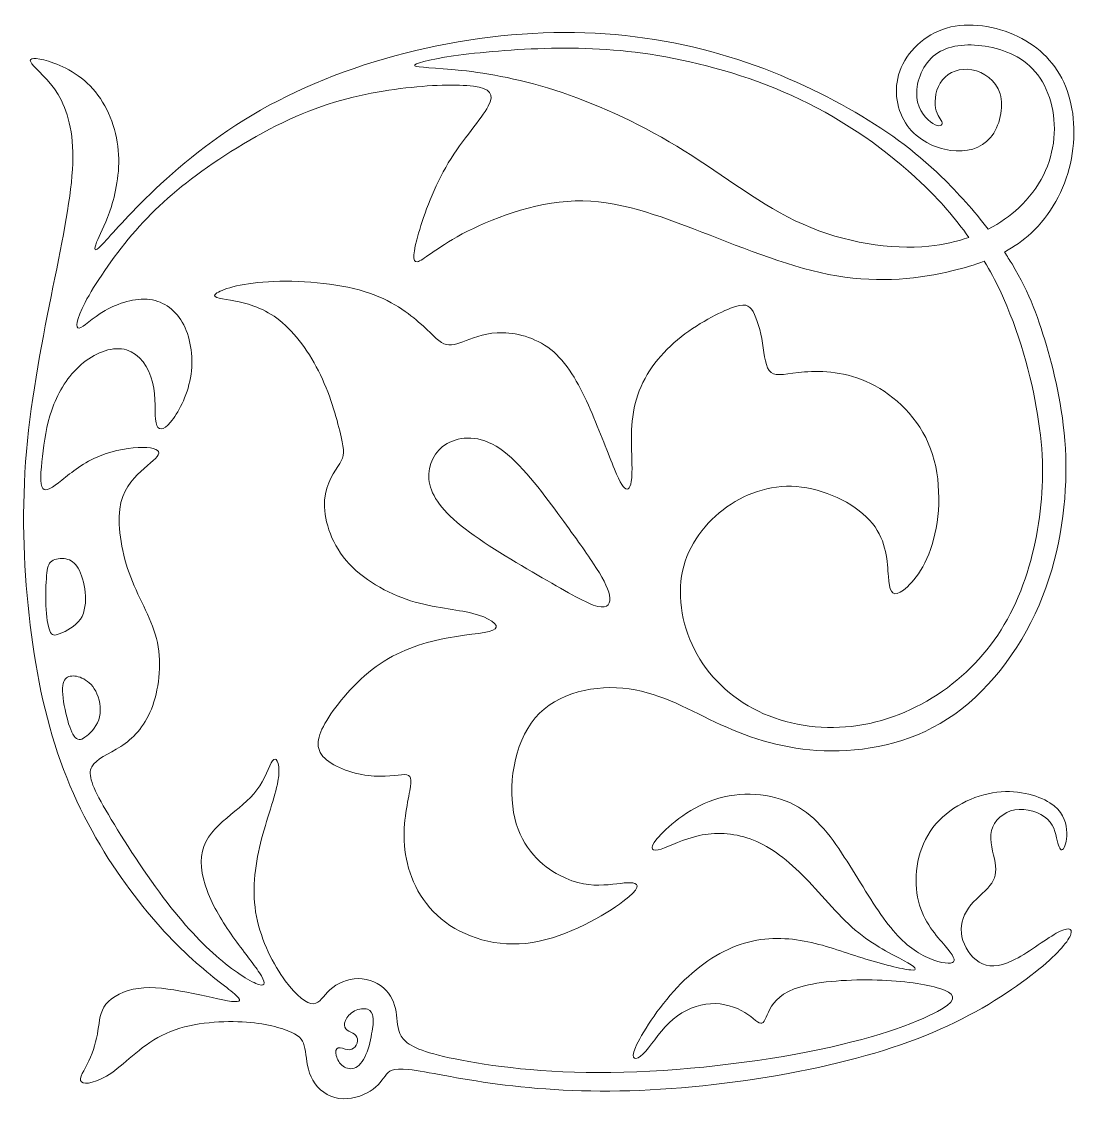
# Model space of a CAD drawing. Header units: millimetres. Extents: x 152 to 339, y -75 to 138.
# Drawn here: x 252.8 to 339.5, y 42.6 to 131.4 of the extents above; entities that cross this region are included whole.
import ezdxf

# ---------------------------------------------------------------- set-up
doc = ezdxf.new("R2010")
doc.units = ezdxf.units.MM
doc.header["$MEASUREMENT"] = 0
doc.layers.add('Layer 1', color=7, linetype='Continuous')

msp = doc.modelspace()

# ---------------------------------------------------------------- linework, layer by layer
at = {"layer": 'Layer 1', "lineweight": 20}
for points, knots in [([(332.2298, 114.2912), (333.1921, 114.7847), (334.0341, 115.382), (334.7458, 116.0484), (334.7458, 116.0484), (336.4806, 117.6716), (337.4488, 119.7096), (337.6404, 121.7664), (337.6404, 121.7664), (337.8321, 123.8236), (337.2471, 125.901), (336.1078, 127.242), (336.1078, 127.242), (334.968, 128.5835), (333.2735, 129.1885), (331.7006, 129.3802), (331.7006, 129.3802), (330.1273, 129.5718), (328.6751, 129.35), (327.7073, 128.513), (327.7073, 128.513), (326.7391, 127.676), (326.2548, 126.2239), (326.3654, 125.1248), (326.3654, 125.1248), (326.4766, 124.0258), (327.1832, 123.2789), (327.6872, 122.9766), (327.6872, 122.9766), (328.1912, 122.6738), (328.494, 122.8156), (328.4538, 123.047), (328.4538, 123.047), (328.4131, 123.2789), (328.0298, 123.6023), (327.9086, 124.2572), (327.9086, 124.2572), (327.7874, 124.9126), (327.9292, 125.9015), (328.4634, 126.5665), (328.4634, 126.5665), (328.9976, 127.2319), (329.926, 127.5754), (330.8938, 127.4039), (330.8938, 127.4039), (331.8621, 127.2324), (332.8706, 126.5463), (333.2035, 125.4272), (333.2035, 125.4272), (333.5365, 124.308), (333.193, 122.7548), (332.4169, 121.8272), (332.4169, 121.8272), (331.6402, 120.8997), (330.4301, 120.5965), (329.1293, 120.778), (329.1293, 120.778), (327.8286, 120.9596), (326.4363, 121.6255), (325.5797, 122.8151), (325.5797, 122.8151), (324.7226, 124.0052), (324.3992, 125.7199), (324.9641, 127.2928), (324.9641, 127.2928), (325.5289, 128.8661), (326.981, 130.2981), (328.816, 130.8323), (328.816, 130.8323), (330.6514, 131.367), (332.8706, 131.0038), (334.6653, 130.1367), (334.6653, 130.1367), (336.46, 129.2695), (337.8321, 127.8974), (338.5881, 126.0524), (338.5881, 126.0524), (339.3441, 124.2069), (339.4859, 121.8876), (338.992, 119.6996), (338.992, 119.6996), (338.4975, 117.5111), (337.3678, 115.4538), (335.7547, 113.9614), (335.7547, 113.9614), (335.1062, 113.3618), (334.379, 112.8523), (333.5667, 112.416)], [0, 0, 0, 0, 0.0434783, 0.0434783, 0.0434783, 0.0434783, 0.0869565, 0.0869565, 0.0869565, 0.0869565, 0.1304348, 0.1304348, 0.1304348, 0.1304348, 0.173913, 0.173913, 0.173913, 0.173913, 0.2173913, 0.2173913, 0.2173913, 0.2173913, 0.2608696, 0.2608696, 0.2608696, 0.2608696, 0.3043478, 0.3043478, 0.3043478, 0.3043478, 0.3478261, 0.3478261, 0.3478261, 0.3478261, 0.3913043, 0.3913043, 0.3913043, 0.3913043, 0.4347826, 0.4347826, 0.4347826, 0.4347826, 0.4782609, 0.4782609, 0.4782609, 0.4782609, 0.5217391, 0.5217391, 0.5217391, 0.5217391, 0.5652174, 0.5652174, 0.5652174, 0.5652174, 0.6086957, 0.6086957, 0.6086957, 0.6086957, 0.6521739, 0.6521739, 0.6521739, 0.6521739, 0.6956522, 0.6956522, 0.6956522, 0.6956522, 0.7391304, 0.7391304, 0.7391304, 0.7391304, 0.7826087, 0.7826087, 0.7826087, 0.7826087, 0.826087, 0.826087, 0.826087, 0.826087, 0.8695652, 0.8695652, 0.8695652, 0.8695652, 0.9130435, 0.9130435, 0.9130435, 0.9130435, 1, 1, 1, 1]), ([(331.9147, 111.6673), (331.1275, 111.3668), (330.2736, 111.1102), (329.3511, 110.8856), (329.3511, 110.8856), (326.6586, 110.2307), (323.3706, 109.8465), (319.7807, 110.4516), (319.7807, 110.4516), (316.1909, 111.0567), (312.2982, 112.6506), (308.6781, 114.0621), (308.6781, 114.0621), (305.0576, 115.4739), (301.7093, 116.7043), (298.2607, 116.6137), (298.2607, 116.6137), (294.8117, 116.5227), (291.2621, 115.1108), (288.9931, 113.9011), (288.9931, 113.9011), (286.7241, 112.6909), (285.7357, 111.6819), (285.2921, 111.6115), (285.2921, 111.6115), (284.848, 111.5411), (284.9495, 112.4082), (285.4032, 113.971), (285.4032, 113.971), (285.8569, 115.5343), (286.6637, 117.7933), (287.8433, 119.7494), (287.8433, 119.7494), (289.0233, 121.706), (290.5765, 123.3599), (291.1308, 124.3985), (291.1308, 124.3985), (291.6856, 125.4372), (291.242, 125.8607), (289.911, 126.0423), (289.911, 126.0423), (288.5801, 126.2239), (286.3609, 126.1631), (283.8907, 125.8507), (283.8907, 125.8507), (281.42, 125.5383), (278.6968, 124.973), (275.8333, 123.7834), (275.8333, 123.7834), (272.9692, 122.5938), (269.9634, 120.778), (267.5838, 119.0643), (267.5838, 119.0643), (265.2041, 117.3501), (263.4487, 115.7369), (261.8356, 113.8315), (261.8356, 113.8315), (260.222, 111.9257), (258.7497, 109.7267), (257.9836, 108.275), (257.9836, 108.275), (257.2171, 106.8229), (257.1562, 106.1162), (257.4888, 106.1565), (257.4888, 106.1565), (257.8217, 106.1972), (258.548, 106.9839), (259.6169, 107.599), (259.6169, 107.599), (260.6857, 108.2142), (262.0976, 108.6578), (263.2973, 108.5069), (263.2973, 108.5069), (264.4974, 108.3555), (265.4863, 107.6086), (266.0909, 106.419), (266.0909, 106.419), (266.696, 105.2294), (266.9183, 103.5952), (266.6461, 102.0726), (266.6461, 102.0726), (266.3736, 100.5501), (265.607, 99.1382), (265.0019, 98.4224), (265.0019, 98.4224), (264.3968, 97.7062), (263.9532, 97.686), (263.8118, 98.3716), (263.8118, 98.3716), (263.6705, 99.0572), (263.8324, 100.4495), (263.5301, 101.6994), (263.5301, 101.6994), (263.2273, 102.9499), (262.4603, 104.0594), (261.3919, 104.3718), (261.3919, 104.3718), (260.3231, 104.6847), (258.951, 104.2003), (257.8519, 103.3231), (257.8519, 103.3231), (256.7528, 102.4459), (255.9259, 101.1753), (255.4119, 99.8947), (255.4119, 99.8947), (254.8973, 98.614), (254.6956, 97.3229), (254.5346, 96.0725), (254.5346, 96.0725), (254.3732, 94.822), (254.252, 93.6118), (254.4235, 93.1279), (254.4235, 93.1279), (254.595, 92.6436), (255.0588, 92.886), (255.7846, 93.4403), (255.7846, 93.4403), (256.5109, 93.9951), (257.4993, 94.8627), (258.6989, 95.4372), (258.6989, 95.4372), (259.8991, 96.0121), (261.3114, 96.2947), (262.3496, 96.345), (262.3496, 96.345), (263.3883, 96.3954), (264.0543, 96.2138), (264.0341, 95.8813), (264.0341, 95.8813), (264.014, 95.5483), (263.3078, 95.064), (262.5619, 94.3784), (262.5619, 94.3784), (261.8154, 93.6928), (261.0288, 92.805), (260.8271, 91.2724), (260.8271, 91.2724), (260.6254, 89.7398), (261.0086, 87.5609), (261.7345, 85.6655), (261.7345, 85.6655), (262.4608, 83.7697), (263.5297, 82.1557), (263.923, 80.3006), (263.923, 80.3006), (264.3163, 78.4451), (264.0337, 76.3471), (263.429, 74.8346), (263.429, 74.8346), (262.8239, 73.3221), (261.8959, 72.3941), (260.908, 71.7492), (260.908, 71.7492), (259.9197, 71.1039), (258.8705, 70.7403), (258.5279, 70.0853), (258.5279, 70.0853), (258.1849, 69.4299), (258.548, 68.4814), (259.6773, 66.5252), (259.6773, 66.5252), (260.8069, 64.569), (262.7027, 61.6039), (264.4064, 59.3354), (264.4064, 59.3354), (266.1106, 57.0664), (267.6235, 55.4926), (269.0149, 54.313), (269.0149, 54.313), (270.4062, 53.1335), (271.6767, 52.3464), (272.2718, 52.1653), (272.2718, 52.1653), (272.8668, 51.9837), (272.7858, 52.4072), (272.312, 53.1431), (272.312, 53.1431), (271.8382, 53.8795), (270.971, 54.9282), (270.134, 56.1078), (270.134, 56.1078), (269.297, 57.2878), (268.4903, 58.5995), (268.0064, 59.9002), (268.0064, 59.9002), (267.5225, 61.201), (267.3606, 62.4917), (267.7438, 63.5404), (267.7438, 63.5404), (268.1271, 64.5892), (269.0551, 65.396), (269.9625, 66.152), (269.9625, 66.152), (270.8699, 66.9085), (271.7577, 67.6146), (272.3422, 68.512), (272.3422, 68.512), (272.9272, 69.4093), (273.2098, 70.4988), (273.492, 70.6904), (273.492, 70.6904), (273.7742, 70.8821), (274.0569, 70.1759), (273.835, 68.8953), (273.835, 68.8953), (273.6132, 67.6146), (272.8869, 65.7591), (272.403, 63.8029), (272.403, 63.8029), (271.9191, 61.8463), (271.6767, 59.7891), (272.0701, 57.7726), (272.0701, 57.7726), (272.4634, 55.7556), (273.492, 53.7784), (274.4296, 52.4877), (274.4296, 52.4877), (275.3677, 51.197), (276.2147, 50.5919), (276.759, 50.602), (276.759, 50.602), (277.3037, 50.612), (277.5461, 51.2377), (278.1105, 51.7518), (278.1105, 51.7518), (278.6754, 52.2659), (279.5631, 52.6697), (280.4403, 52.6697), (280.4403, 52.6697), (281.3176, 52.6697), (282.1847, 52.2659), (282.729, 51.6914), (282.729, 51.6914), (283.2737, 51.117), (283.496, 50.3701), (283.5866, 49.6644), (283.5866, 49.6644), (283.6776, 48.9587), (283.6369, 48.2927), (284.1308, 47.7082), (284.1308, 47.7082), (284.6252, 47.1232), (285.6539, 46.6188), (288.4168, 46.0544), (288.4168, 46.0544), (291.1798, 45.4895), (295.678, 44.8643), (301.2139, 44.9347), (301.2139, 44.9347), (306.7503, 45.0052), (313.3255, 45.7722), (318.3574, 46.8305), (318.3574, 46.8305), (323.3898, 47.8893), (326.8791, 49.2408), (328.3815, 50.1382), (328.3815, 50.1382), (329.8844, 51.0356), (329.4001, 51.4797), (328.2507, 51.8423), (328.2507, 51.8423), (327.1009, 52.2055), (325.2856, 52.4882), (323.1076, 52.5485), (323.1076, 52.5485), (320.9292, 52.6094), (318.3876, 52.4474), (316.8147, 51.9942), (316.8147, 51.9942), (315.2414, 51.5405), (314.6363, 50.7936), (314.2836, 50.1487), (314.2836, 50.1487), (313.9305, 49.5034), (313.8295, 48.9582), (313.5272, 48.9884), (313.5272, 48.9884), (313.2248, 49.019), (312.7204, 49.6241), (311.9341, 50.0476), (311.9341, 50.0476), (311.1475, 50.4712), (310.0781, 50.7131), (309.0093, 50.5622), (309.0093, 50.5622), (307.9404, 50.4108), (306.8716, 49.8656), (305.9943, 49.019), (305.9943, 49.019), (305.1171, 48.172), (304.431, 47.0217), (303.8465, 46.4573), (303.8465, 46.4573), (303.2616, 45.8925), (302.7772, 45.913), (303.2309, 47.002), (303.2309, 47.002), (303.6846, 48.091), (305.0768, 50.2493), (306.6699, 51.9434), (306.6699, 51.9434), (308.2629, 53.6375), (310.0585, 54.8678), (311.8532, 55.4729), (311.8532, 55.4729), (313.6479, 56.078), (315.4435, 56.0579), (317.0969, 55.7556), (317.0969, 55.7556), (318.7507, 55.4528), (320.2637, 54.8678), (321.8668, 54.3638), (321.8668, 54.3638), (323.4703, 53.8593), (325.1648, 53.4358), (325.8605, 53.3754), (325.8605, 53.3754), (326.5566, 53.3146), (326.2534, 53.6174), (325.3158, 54.1315), (325.3158, 54.1315), (324.3782, 54.6456), (322.8044, 55.3723), (321.3024, 56.6529), (321.3024, 56.6529), (319.7999, 57.9336), (318.3675, 59.769), (316.946, 61.1905), (316.946, 61.1905), (315.524, 62.6124), (314.1121, 63.6214), (312.67, 64.1455), (312.67, 64.1455), (311.228, 64.6697), (309.7557, 64.7104), (308.465, 64.4282), (308.465, 64.4282), (307.1743, 64.1455), (306.0648, 63.5404), (305.3389, 63.3186), (305.3389, 63.3186), (304.6131, 63.0968), (304.2696, 63.2582), (304.9954, 64.1455), (304.9954, 64.1455), (305.7217, 65.0328), (307.5174, 66.6469), (309.6853, 67.3727), (309.6853, 67.3727), (311.8532, 68.099), (314.3948, 67.9371), (316.2906, 66.9592), (316.2906, 66.9592), (318.1863, 65.9814), (319.4368, 64.1858), (320.6264, 62.3106), (320.6264, 62.3106), (321.8165, 60.4349), (322.9462, 58.4778), (324.015, 57.1066), (324.015, 57.1066), (325.0839, 55.7355), (326.0924, 54.9483), (327.0602, 54.4745), (327.0602, 54.4745), (328.0284, 54.0007), (328.9564, 53.8392), (329.2889, 53.9801), (329.2889, 53.9801), (329.6219, 54.1214), (329.3594, 54.5655), (328.6838, 55.3618), (328.6838, 55.3618), (328.0083, 56.1585), (326.9193, 57.3083), (326.4958, 59.0326), (326.4958, 59.0326), (326.0723, 60.7569), (326.3142, 63.0565), (327.4636, 64.7707), (327.4636, 64.7707), (328.6134, 66.4849), (330.6706, 67.6146), (332.5865, 67.9371), (332.5865, 67.9371), (334.5024, 68.26), (336.2779, 67.7756), (337.3061, 67.1202), (337.3061, 67.1202), (338.3347, 66.4648), (338.6174, 65.6379), (338.6777, 64.9121), (338.6777, 64.9121), (338.7386, 64.1858), (338.5767, 63.5605), (338.4157, 63.3387), (338.4157, 63.3387), (338.2542, 63.1169), (338.0928, 63.2985), (337.962, 63.8126), (337.962, 63.8126), (337.8307, 64.3271), (337.7296, 65.1741), (337.1149, 65.7687), (337.1149, 65.7687), (336.4998, 66.3637), (335.3696, 66.7072), (334.4219, 66.5357), (334.4219, 66.5357), (333.4743, 66.3642), (332.7073, 65.6781), (332.506, 64.8311), (332.506, 64.8311), (332.3043, 63.9841), (332.6675, 62.9756), (332.7988, 62.1994), (332.7988, 62.1994), (332.93, 61.4228), (332.8285, 60.8781), (332.3748, 60.3137), (332.3748, 60.3137), (331.9211, 59.7488), (331.1143, 59.1639), (330.6103, 58.4582), (330.6103, 58.4582), (330.1058, 57.752), (329.9041, 56.9251), (330.0751, 56.0981), (330.0751, 56.0981), (330.2466, 55.2712), (330.7918, 54.4443), (331.4975, 54.0208), (331.4975, 54.0208), (332.2033, 53.5973), (333.0709, 53.5771), (334.2404, 54.1415), (334.2404, 54.1415), (335.4103, 54.7064), (336.8826, 55.8562), (337.8302, 56.3904), (337.8302, 56.3904), (338.7784, 56.9251), (339.2023, 56.8441), (339.0308, 56.32), (339.0308, 56.32), (338.8593, 55.7958), (338.0928, 54.8271), (336.4087, 53.4459), (336.4087, 53.4459), (334.7247, 52.0646), (332.1228, 50.269), (328.9061, 48.7771), (328.9061, 48.7771), (325.6894, 47.2847), (321.8567, 46.0942), (317.45, 45.1867), (317.45, 45.1867), (313.0433, 44.2793), (308.0612, 43.6541), (303.5941, 43.4725), (303.5941, 43.4725), (299.1265, 43.291), (295.1735, 43.5535), (291.8964, 43.9866), (291.8964, 43.9866), (288.619, 44.4202), (286.0165, 45.0258), (284.6051, 45.1867), (284.6051, 45.1867), (283.1932, 45.3482), (282.9714, 45.0655), (282.649, 44.6425), (282.649, 44.6425), (282.3261, 44.219), (281.9025, 43.6537), (281.1666, 43.2608), (281.1666, 43.2608), (280.4303, 42.8674), (279.3811, 42.6456), (278.5038, 42.8775), (278.5038, 42.8775), (277.6266, 43.1094), (276.9204, 43.7954), (276.5577, 44.5917), (276.5577, 44.5917), (276.1946, 45.3884), (276.1745, 46.2963), (276.0537, 46.9211), (276.0537, 46.9211), (275.9325, 47.5463), (275.7107, 47.8898), (274.9245, 48.2525), (274.9245, 48.2525), (274.1378, 48.6156), (272.7858, 48.9989), (270.8905, 49.0995), (270.8905, 49.0995), (268.9947, 49.2006), (266.5538, 49.019), (264.6484, 48.1619), (264.6484, 48.1619), (262.7425, 47.3048), (261.3704, 45.7717), (260.1708, 44.9247), (260.1708, 44.9247), (258.9706, 44.0776), (257.942, 43.9162), (257.6799, 44.1783), (257.6799, 44.1783), (257.4174, 44.4403), (257.9219, 45.1264), (258.2946, 45.9126), (258.2946, 45.9126), (258.6678, 46.6993), (258.9102, 47.587), (259.0411, 48.3933), (259.0411, 48.3933), (259.1723, 49.2001), (259.1924, 49.9269), (259.6965, 50.5517), (259.6965, 50.5517), (260.2005, 51.1769), (261.1893, 51.7015), (262.3689, 51.8625), (262.3689, 51.8625), (263.5484, 52.0239), (264.9205, 51.8222), (266.342, 51.54), (266.342, 51.54), (267.764, 51.2578), (269.2367, 50.8942), (270.0229, 50.7936), (270.0229, 50.7936), (270.8096, 50.6925), (270.9106, 50.8544), (270.2552, 51.4188), (270.2552, 51.4188), (269.5994, 51.9832), (268.1875, 52.9519), (266.4934, 54.5248), (266.4934, 54.5248), (264.7993, 56.0977), (262.8226, 58.2766), (260.9373, 60.9787), (260.9373, 60.9787), (259.0516, 63.6813), (257.256, 66.9089), (255.9552, 70.5491), (255.9552, 70.5491), (254.6545, 74.1893), (253.8477, 78.2438), (253.3738, 82.5394), (253.3738, 82.5394), (252.9, 86.8355), (252.7582, 91.3735), (253.1616, 96.0221), (253.1616, 96.0221), (253.565, 100.6713), (254.5136, 105.4311), (255.34, 109.535), (255.34, 109.535), (256.167, 113.6395), (256.8731, 117.0889), (256.9637, 119.7005), (256.9637, 119.7005), (257.0547, 122.312), (256.5297, 124.0875), (255.7535, 125.3682), (255.7535, 125.3682), (254.9769, 126.6488), (253.9483, 127.4355), (253.6053, 127.8892), (253.6053, 127.8892), (253.2622, 128.3429), (253.6057, 128.4641), (254.5836, 128.2121), (254.5836, 128.2121), (255.5619, 127.9596), (257.1755, 127.3344), (258.3957, 126.0839), (258.3957, 126.0839), (259.616, 124.8335), (260.4429, 122.9578), (260.6748, 121.1128), (260.6748, 121.1128), (260.9071, 119.2673), (260.5435, 117.4516), (260.1406, 116.1509), (260.1406, 116.1509), (259.7372, 114.8501), (259.2931, 114.0634), (259.0209, 113.4382), (259.0209, 113.4382), (258.7488, 112.813), (258.6477, 112.3488), (259.1115, 112.7622), (259.1115, 112.7622), (259.5757, 113.1757), (260.6043, 114.4668), (262.5706, 116.433), (262.5706, 116.433), (264.5372, 118.3997), (267.4415, 121.0419), (271.0314, 123.2702), (271.0314, 123.2702), (274.6213, 125.499), (278.8976, 127.3147), (283.4452, 128.5546), (283.4452, 128.5546), (287.9933, 129.795), (292.8139, 130.4609), (297.3716, 130.471), (297.3716, 130.471), (301.9297, 130.4811), (306.2262, 129.8353), (310.1788, 128.696), (310.1788, 128.696), (314.1318, 127.5562), (317.7427, 125.9225), (320.7476, 124.2284), (320.7476, 124.2284), (323.7525, 122.5343), (326.1532, 120.7794), (328.4016, 118.6014), (328.4016, 118.6014), (329.7724, 117.2741), (331.0868, 115.7891), (332.2302, 114.2912)], [0, 0, 0, 0, 0.0063291, 0.0063291, 0.0063291, 0.0063291, 0.0126582, 0.0126582, 0.0126582, 0.0126582, 0.0189873, 0.0189873, 0.0189873, 0.0189873, 0.0253165, 0.0253165, 0.0253165, 0.0253165, 0.0316456, 0.0316456, 0.0316456, 0.0316456, 0.0379747, 0.0379747, 0.0379747, 0.0379747, 0.0443038, 0.0443038, 0.0443038, 0.0443038, 0.0506329, 0.0506329, 0.0506329, 0.0506329, 0.056962, 0.056962, 0.056962, 0.056962, 0.0632911, 0.0632911, 0.0632911, 0.0632911, 0.0696203, 0.0696203, 0.0696203, 0.0696203, 0.0759494, 0.0759494, 0.0759494, 0.0759494, 0.0822785, 0.0822785, 0.0822785, 0.0822785, 0.0886076, 0.0886076, 0.0886076, 0.0886076, 0.0949367, 0.0949367, 0.0949367, 0.0949367, 0.1012658, 0.1012658, 0.1012658, 0.1012658, 0.1075949, 0.1075949, 0.1075949, 0.1075949, 0.1139241, 0.1139241, 0.1139241, 0.1139241, 0.1202532, 0.1202532, 0.1202532, 0.1202532, 0.1265823, 0.1265823, 0.1265823, 0.1265823, 0.1329114, 0.1329114, 0.1329114, 0.1329114, 0.1392405, 0.1392405, 0.1392405, 0.1392405, 0.1455696, 0.1455696, 0.1455696, 0.1455696, 0.1518987, 0.1518987, 0.1518987, 0.1518987, 0.1582278, 0.1582278, 0.1582278, 0.1582278, 0.164557, 0.164557, 0.164557, 0.164557, 0.1708861, 0.1708861, 0.1708861, 0.1708861, 0.1772152, 0.1772152, 0.1772152, 0.1772152, 0.1835443, 0.1835443, 0.1835443, 0.1835443, 0.1898734, 0.1898734, 0.1898734, 0.1898734, 0.1962025, 0.1962025, 0.1962025, 0.1962025, 0.2025316, 0.2025316, 0.2025316, 0.2025316, 0.2088608, 0.2088608, 0.2088608, 0.2088608, 0.2151899, 0.2151899, 0.2151899, 0.2151899, 0.221519, 0.221519, 0.221519, 0.221519, 0.2278481, 0.2278481, 0.2278481, 0.2278481, 0.2341772, 0.2341772, 0.2341772, 0.2341772, 0.2405063, 0.2405063, 0.2405063, 0.2405063, 0.2468354, 0.2468354, 0.2468354, 0.2468354, 0.2531646, 0.2531646, 0.2531646, 0.2531646, 0.2594937, 0.2594937, 0.2594937, 0.2594937, 0.2658228, 0.2658228, 0.2658228, 0.2658228, 0.2721519, 0.2721519, 0.2721519, 0.2721519, 0.278481, 0.278481, 0.278481, 0.278481, 0.2848101, 0.2848101, 0.2848101, 0.2848101, 0.2911392, 0.2911392, 0.2911392, 0.2911392, 0.2974684, 0.2974684, 0.2974684, 0.2974684, 0.3037975, 0.3037975, 0.3037975, 0.3037975, 0.3101266, 0.3101266, 0.3101266, 0.3101266, 0.3164557, 0.3164557, 0.3164557, 0.3164557, 0.3227848, 0.3227848, 0.3227848, 0.3227848, 0.3291139, 0.3291139, 0.3291139, 0.3291139, 0.335443, 0.335443, 0.335443, 0.335443, 0.3417722, 0.3417722, 0.3417722, 0.3417722, 0.3481013, 0.3481013, 0.3481013, 0.3481013, 0.3544304, 0.3544304, 0.3544304, 0.3544304, 0.3607595, 0.3607595, 0.3607595, 0.3607595, 0.3670886, 0.3670886, 0.3670886, 0.3670886, 0.3734177, 0.3734177, 0.3734177, 0.3734177, 0.3797468, 0.3797468, 0.3797468, 0.3797468, 0.3860759, 0.3860759, 0.3860759, 0.3860759, 0.3924051, 0.3924051, 0.3924051, 0.3924051, 0.3987342, 0.3987342, 0.3987342, 0.3987342, 0.4050633, 0.4050633, 0.4050633, 0.4050633, 0.4113924, 0.4113924, 0.4113924, 0.4113924, 0.4177215, 0.4177215, 0.4177215, 0.4177215, 0.4240506, 0.4240506, 0.4240506, 0.4240506, 0.4303797, 0.4303797, 0.4303797, 0.4303797, 0.4367089, 0.4367089, 0.4367089, 0.4367089, 0.443038, 0.443038, 0.443038, 0.443038, 0.4493671, 0.4493671, 0.4493671, 0.4493671, 0.4556962, 0.4556962, 0.4556962, 0.4556962, 0.4620253, 0.4620253, 0.4620253, 0.4620253, 0.4683544, 0.4683544, 0.4683544, 0.4683544, 0.4746835, 0.4746835, 0.4746835, 0.4746835, 0.4810127, 0.4810127, 0.4810127, 0.4810127, 0.4873418, 0.4873418, 0.4873418, 0.4873418, 0.4936709, 0.4936709, 0.4936709, 0.4936709, 0.5, 0.5, 0.5, 0.5, 0.5063291, 0.5063291, 0.5063291, 0.5063291, 0.5126582, 0.5126582, 0.5126582, 0.5126582, 0.5189873, 0.5189873, 0.5189873, 0.5189873, 0.5253165, 0.5253165, 0.5253165, 0.5253165, 0.5316456, 0.5316456, 0.5316456, 0.5316456, 0.5379747, 0.5379747, 0.5379747, 0.5379747, 0.5443038, 0.5443038, 0.5443038, 0.5443038, 0.5506329, 0.5506329, 0.5506329, 0.5506329, 0.556962, 0.556962, 0.556962, 0.556962, 0.5632911, 0.5632911, 0.5632911, 0.5632911, 0.5696203, 0.5696203, 0.5696203, 0.5696203, 0.5759494, 0.5759494, 0.5759494, 0.5759494, 0.5822785, 0.5822785, 0.5822785, 0.5822785, 0.5886076, 0.5886076, 0.5886076, 0.5886076, 0.5949367, 0.5949367, 0.5949367, 0.5949367, 0.6012658, 0.6012658, 0.6012658, 0.6012658, 0.6075949, 0.6075949, 0.6075949, 0.6075949, 0.6139241, 0.6139241, 0.6139241, 0.6139241, 0.6202532, 0.6202532, 0.6202532, 0.6202532, 0.6265823, 0.6265823, 0.6265823, 0.6265823, 0.6329114, 0.6329114, 0.6329114, 0.6329114, 0.6392405, 0.6392405, 0.6392405, 0.6392405, 0.6455696, 0.6455696, 0.6455696, 0.6455696, 0.6518987, 0.6518987, 0.6518987, 0.6518987, 0.6582278, 0.6582278, 0.6582278, 0.6582278, 0.664557, 0.664557, 0.664557, 0.664557, 0.6708861, 0.6708861, 0.6708861, 0.6708861, 0.6772152, 0.6772152, 0.6772152, 0.6772152, 0.6835443, 0.6835443, 0.6835443, 0.6835443, 0.6898734, 0.6898734, 0.6898734, 0.6898734, 0.6962025, 0.6962025, 0.6962025, 0.6962025, 0.7025316, 0.7025316, 0.7025316, 0.7025316, 0.7088608, 0.7088608, 0.7088608, 0.7088608, 0.7151899, 0.7151899, 0.7151899, 0.7151899, 0.721519, 0.721519, 0.721519, 0.721519, 0.7278481, 0.7278481, 0.7278481, 0.7278481, 0.7341772, 0.7341772, 0.7341772, 0.7341772, 0.7405063, 0.7405063, 0.7405063, 0.7405063, 0.7468354, 0.7468354, 0.7468354, 0.7468354, 0.7531646, 0.7531646, 0.7531646, 0.7531646, 0.7594937, 0.7594937, 0.7594937, 0.7594937, 0.7658228, 0.7658228, 0.7658228, 0.7658228, 0.7721519, 0.7721519, 0.7721519, 0.7721519, 0.778481, 0.778481, 0.778481, 0.778481, 0.7848101, 0.7848101, 0.7848101, 0.7848101, 0.7911392, 0.7911392, 0.7911392, 0.7911392, 0.7974684, 0.7974684, 0.7974684, 0.7974684, 0.8037975, 0.8037975, 0.8037975, 0.8037975, 0.8101266, 0.8101266, 0.8101266, 0.8101266, 0.8164557, 0.8164557, 0.8164557, 0.8164557, 0.8227848, 0.8227848, 0.8227848, 0.8227848, 0.8291139, 0.8291139, 0.8291139, 0.8291139, 0.835443, 0.835443, 0.835443, 0.835443, 0.8417722, 0.8417722, 0.8417722, 0.8417722, 0.8481013, 0.8481013, 0.8481013, 0.8481013, 0.8544304, 0.8544304, 0.8544304, 0.8544304, 0.8607595, 0.8607595, 0.8607595, 0.8607595, 0.8670886, 0.8670886, 0.8670886, 0.8670886, 0.8734177, 0.8734177, 0.8734177, 0.8734177, 0.8797468, 0.8797468, 0.8797468, 0.8797468, 0.8860759, 0.8860759, 0.8860759, 0.8860759, 0.8924051, 0.8924051, 0.8924051, 0.8924051, 0.8987342, 0.8987342, 0.8987342, 0.8987342, 0.9050633, 0.9050633, 0.9050633, 0.9050633, 0.9113924, 0.9113924, 0.9113924, 0.9113924, 0.9177215, 0.9177215, 0.9177215, 0.9177215, 0.9240506, 0.9240506, 0.9240506, 0.9240506, 0.9303797, 0.9303797, 0.9303797, 0.9303797, 0.9367089, 0.9367089, 0.9367089, 0.9367089, 0.943038, 0.943038, 0.943038, 0.943038, 0.9493671, 0.9493671, 0.9493671, 0.9493671, 0.9556962, 0.9556962, 0.9556962, 0.9556962, 0.9620253, 0.9620253, 0.9620253, 0.9620253, 0.9683544, 0.9683544, 0.9683544, 0.9683544, 0.9746835, 0.9746835, 0.9746835, 0.9746835, 0.9810127, 0.9810127, 0.9810127, 0.9810127, 0.9873418, 0.9873418, 0.9873418, 0.9873418, 1, 1, 1, 1]), ([(330.6478, 113.6148), (329.5222, 115.2004), (328.2214, 116.6928), (326.729, 118.1157), (326.729, 118.1157), (323.9359, 120.7776), (320.4663, 123.1989), (316.7758, 124.9634), (316.7758, 124.9634), (313.0849, 126.7279), (309.1721, 127.8375), (305.7236, 128.4622), (305.7236, 128.4622), (302.2746, 129.0875), (299.2889, 129.2293), (296.3142, 129.1689), (296.3142, 129.1689), (293.3394, 129.1081), (290.3743, 128.8455), (288.2768, 128.5432), (288.2768, 128.5432), (286.1794, 128.2409), (284.949, 127.8974), (285.0899, 127.7364), (285.0899, 127.7364), (285.2312, 127.575), (286.7442, 127.5955), (288.9323, 127.3536), (288.9323, 127.3536), (291.1208, 127.1116), (293.9848, 126.6067), (297.1914, 125.5278), (297.1914, 125.5278), (300.3984, 124.4489), (303.9485, 122.795), (307.2457, 120.7378), (307.2457, 120.7378), (310.5433, 118.6805), (313.5894, 116.2199), (317.0077, 114.6973), (317.0077, 114.6973), (320.4261, 113.1748), (324.2181, 112.5893), (327.3643, 112.9022), (327.3643, 112.9022), (328.553, 113.0202), (329.6502, 113.2667), (330.6478, 113.6148)], [0, 0, 0, 0, 0.0769231, 0.0769231, 0.0769231, 0.0769231, 0.1538462, 0.1538462, 0.1538462, 0.1538462, 0.2307692, 0.2307692, 0.2307692, 0.2307692, 0.3076923, 0.3076923, 0.3076923, 0.3076923, 0.3846154, 0.3846154, 0.3846154, 0.3846154, 0.4615385, 0.4615385, 0.4615385, 0.4615385, 0.5384615, 0.5384615, 0.5384615, 0.5384615, 0.6153846, 0.6153846, 0.6153846, 0.6153846, 0.6923077, 0.6923077, 0.6923077, 0.6923077, 0.7692308, 0.7692308, 0.7692308, 0.7692308, 0.8461538, 0.8461538, 0.8461538, 0.8461538, 1, 1, 1, 1]), ([(331.9142, 111.6673), (332.3803, 110.8824), (332.8097, 110.0752), (333.2035, 109.2419), (333.2035, 109.2419), (334.7663, 105.9342), (335.7748, 102.2231), (336.2894, 99.0668), (336.2894, 99.0668), (336.8035, 95.9105), (336.8236, 93.3081), (336.4504, 90.6055), (336.4504, 90.6055), (336.0776, 87.9034), (335.3106, 85.0993), (334.0501, 82.6689), (334.0501, 82.6689), (332.7901, 80.2389), (331.0347, 78.1816), (328.8768, 76.5882), (328.8768, 76.5882), (326.719, 74.9952), (324.1573, 73.8655), (321.505, 73.4721), (321.505, 73.4721), (318.8532, 73.0788), (316.1099, 73.4223), (313.7705, 74.4509), (313.7705, 74.4509), (311.431, 75.4791), (309.4945, 77.1937), (308.2944, 79.3214), (308.2944, 79.3214), (307.0947, 81.4491), (306.6305, 83.9907), (307.1048, 86.1787), (307.1048, 86.1787), (307.5786, 88.3667), (308.9905, 90.2026), (310.7555, 91.4531), (310.7555, 91.4531), (312.52, 92.703), (314.6381, 93.369), (316.887, 93.0863), (316.887, 93.0863), (319.1354, 92.8041), (321.5155, 91.5738), (322.7156, 90.0915), (322.7156, 90.0915), (323.9153, 88.6091), (323.9354, 86.8744), (324.0265, 85.7351), (324.0265, 85.7351), (324.117, 84.5958), (324.2785, 84.0506), (324.9846, 84.4338), (324.9846, 84.4338), (325.6904, 84.8171), (326.9408, 86.1284), (327.6264, 88.3571), (327.6264, 88.3571), (328.312, 90.5854), (328.4336, 93.7321), (327.4956, 96.2431), (327.4956, 96.2431), (326.558, 98.754), (324.5607, 100.6297), (322.5643, 101.608), (322.5643, 101.608), (320.5679, 102.5858), (318.5705, 102.6668), (317.1385, 102.5556), (317.1385, 102.5556), (315.707, 102.4449), (314.8393, 102.1422), (314.3756, 102.5053), (314.3756, 102.5053), (313.9118, 102.8685), (313.851, 103.8971), (313.6795, 104.9156), (313.6795, 104.9156), (313.5084, 105.9337), (313.2257, 106.9427), (312.9033, 107.5171), (312.9033, 107.5171), (312.5809, 108.0916), (312.2173, 108.2334), (311.0578, 107.7893), (311.0578, 107.7893), (309.8984, 107.3456), (307.9413, 106.317), (306.3886, 104.9454), (306.3886, 104.9454), (304.8358, 103.5742), (303.686, 101.86), (303.2122, 99.9541), (303.2122, 99.9541), (302.7383, 98.0483), (302.94, 95.9503), (302.9501, 94.6697), (302.9501, 94.6697), (302.9602, 93.3891), (302.7786, 92.9249), (302.5366, 92.9249), (302.5366, 92.9249), (302.2947, 92.9249), (301.9919, 93.3891), (301.4979, 94.5691), (301.4979, 94.5691), (301.004, 95.7486), (300.3179, 97.6449), (299.5111, 99.4803), (299.5111, 99.4803), (298.7048, 101.3152), (297.7764, 103.0903), (296.5058, 104.1994), (296.5058, 104.1994), (295.2357, 105.3085), (293.6216, 105.7526), (292.3309, 105.7828), (292.3309, 105.7828), (291.0407, 105.813), (290.072, 105.4297), (289.316, 105.137), (289.316, 105.137), (288.56, 104.8447), (288.0148, 104.643), (287.4806, 104.8749), (287.4806, 104.8749), (286.9464, 105.1068), (286.4213, 105.7727), (285.4028, 106.66), (285.4028, 106.66), (284.3847, 107.5473), (282.8717, 108.6569), (280.5021, 109.3022), (280.5021, 109.3022), (278.1325, 109.9476), (274.9048, 110.1292), (272.6056, 109.9476), (272.6056, 109.9476), (270.3069, 109.7665), (268.9348, 109.2213), (268.6727, 108.929), (268.6727, 108.929), (268.4107, 108.6368), (269.2577, 108.5961), (270.3366, 108.3843), (270.3366, 108.3843), (271.4156, 108.173), (272.7273, 107.7893), (273.9878, 106.7808), (273.9878, 106.7808), (275.2478, 105.7727), (276.4585, 104.139), (277.3357, 102.3036), (277.3357, 102.3036), (278.2125, 100.4682), (278.7577, 98.4311), (279.0298, 97.231), (279.0298, 97.231), (279.3019, 96.0313), (279.3019, 95.6677), (278.9187, 95.0223), (278.9187, 95.0223), (278.5359, 94.3775), (277.7688, 93.4495), (277.6678, 92.0074), (277.6678, 92.0074), (277.5672, 90.5658), (278.1325, 88.6087), (279.4433, 87.0559), (279.4433, 87.0559), (280.7541, 85.5032), (282.8113, 84.3529), (284.7474, 83.7377), (284.7474, 83.7377), (286.6834, 83.123), (288.4991, 83.0421), (289.8502, 82.6991), (289.8502, 82.6991), (291.2013, 82.3565), (292.089, 81.7514), (291.7057, 81.4184), (291.7057, 81.4184), (291.3225, 81.0859), (289.6686, 81.0255), (287.8433, 80.6926), (287.8433, 80.6926), (286.0184, 80.3601), (284.0211, 79.755), (282.2465, 78.5549), (282.2465, 78.5549), (280.4719, 77.3552), (278.9187, 75.5596), (278.0113, 74.1577), (278.0113, 74.1577), (277.1038, 72.7564), (276.8413, 71.7479), (277.5374, 70.9411), (277.5374, 70.9411), (278.2331, 70.1343), (279.8869, 69.5292), (281.2485, 69.3577), (281.2485, 69.3577), (282.6096, 69.1862), (283.6785, 69.4487), (284.2433, 69.4386), (284.2433, 69.4386), (284.8077, 69.4286), (284.8686, 69.1459), (284.6769, 68.0972), (284.6769, 68.0972), (284.4853, 67.0489), (284.0416, 65.2331), (284.2735, 63.2468), (284.2735, 63.2468), (284.5054, 61.2604), (285.4133, 59.1017), (287.2487, 57.5791), (287.2487, 57.5791), (289.0836, 56.0565), (291.8471, 55.1688), (294.7614, 55.633), (294.7614, 55.633), (297.6757, 56.0968), (300.7415, 57.9121), (302.2041, 59.0011), (302.2041, 59.0011), (303.6663, 60.09), (303.5245, 60.4536), (303.0205, 60.5341), (303.0205, 60.5341), (302.5165, 60.6146), (301.6489, 60.4129), (300.6203, 60.3622), (300.6203, 60.3622), (299.5921, 60.3119), (298.4016, 60.4129), (296.9796, 61.1694), (296.9796, 61.1694), (295.5581, 61.9255), (293.9043, 63.3373), (293.3093, 65.8483), (293.3093, 65.8483), (292.7142, 68.3592), (293.1784, 71.9697), (294.9937, 74.0974), (294.9937, 74.0974), (296.8086, 76.225), (299.9754, 76.8708), (302.7081, 76.4876), (302.7081, 76.4876), (305.4409, 76.1043), (307.7401, 74.6924), (310.2611, 73.5426), (310.2611, 73.5426), (312.7821, 72.3932), (315.5254, 71.5055), (318.7526, 71.3943), (318.7526, 71.3943), (321.9793, 71.2836), (325.6904, 71.9496), (328.8874, 74.0169), (328.8874, 74.0169), (332.0839, 76.0842), (334.7663, 79.5533), (336.4101, 83.3654), (336.4101, 83.3654), (338.0539, 87.1771), (338.659, 91.3318), (338.6187, 94.9418), (338.6187, 94.9418), (338.5785, 98.5518), (337.8924, 101.618), (337.1561, 104.2401), (337.1561, 104.2401), (336.4197, 106.8617), (335.6326, 109.0415), (334.1901, 111.4313), (334.1901, 111.4313), (333.9943, 111.756), (333.7853, 112.0849), (333.5667, 112.416)], [0, 0, 0, 0, 0.0138889, 0.0138889, 0.0138889, 0.0138889, 0.0277778, 0.0277778, 0.0277778, 0.0277778, 0.0416667, 0.0416667, 0.0416667, 0.0416667, 0.0555556, 0.0555556, 0.0555556, 0.0555556, 0.0694444, 0.0694444, 0.0694444, 0.0694444, 0.0833333, 0.0833333, 0.0833333, 0.0833333, 0.0972222, 0.0972222, 0.0972222, 0.0972222, 0.1111111, 0.1111111, 0.1111111, 0.1111111, 0.125, 0.125, 0.125, 0.125, 0.1388889, 0.1388889, 0.1388889, 0.1388889, 0.1527778, 0.1527778, 0.1527778, 0.1527778, 0.1666667, 0.1666667, 0.1666667, 0.1666667, 0.1805556, 0.1805556, 0.1805556, 0.1805556, 0.1944444, 0.1944444, 0.1944444, 0.1944444, 0.2083333, 0.2083333, 0.2083333, 0.2083333, 0.2222222, 0.2222222, 0.2222222, 0.2222222, 0.2361111, 0.2361111, 0.2361111, 0.2361111, 0.25, 0.25, 0.25, 0.25, 0.2638889, 0.2638889, 0.2638889, 0.2638889, 0.2777778, 0.2777778, 0.2777778, 0.2777778, 0.2916667, 0.2916667, 0.2916667, 0.2916667, 0.3055556, 0.3055556, 0.3055556, 0.3055556, 0.3194444, 0.3194444, 0.3194444, 0.3194444, 0.3333333, 0.3333333, 0.3333333, 0.3333333, 0.3472222, 0.3472222, 0.3472222, 0.3472222, 0.3611111, 0.3611111, 0.3611111, 0.3611111, 0.375, 0.375, 0.375, 0.375, 0.3888889, 0.3888889, 0.3888889, 0.3888889, 0.4027778, 0.4027778, 0.4027778, 0.4027778, 0.4166667, 0.4166667, 0.4166667, 0.4166667, 0.4305556, 0.4305556, 0.4305556, 0.4305556, 0.4444444, 0.4444444, 0.4444444, 0.4444444, 0.4583333, 0.4583333, 0.4583333, 0.4583333, 0.4722222, 0.4722222, 0.4722222, 0.4722222, 0.4861111, 0.4861111, 0.4861111, 0.4861111, 0.5, 0.5, 0.5, 0.5, 0.5138889, 0.5138889, 0.5138889, 0.5138889, 0.5277778, 0.5277778, 0.5277778, 0.5277778, 0.5416667, 0.5416667, 0.5416667, 0.5416667, 0.5555556, 0.5555556, 0.5555556, 0.5555556, 0.5694444, 0.5694444, 0.5694444, 0.5694444, 0.5833333, 0.5833333, 0.5833333, 0.5833333, 0.5972222, 0.5972222, 0.5972222, 0.5972222, 0.6111111, 0.6111111, 0.6111111, 0.6111111, 0.625, 0.625, 0.625, 0.625, 0.6388889, 0.6388889, 0.6388889, 0.6388889, 0.6527778, 0.6527778, 0.6527778, 0.6527778, 0.6666667, 0.6666667, 0.6666667, 0.6666667, 0.6805556, 0.6805556, 0.6805556, 0.6805556, 0.6944444, 0.6944444, 0.6944444, 0.6944444, 0.7083333, 0.7083333, 0.7083333, 0.7083333, 0.7222222, 0.7222222, 0.7222222, 0.7222222, 0.7361111, 0.7361111, 0.7361111, 0.7361111, 0.75, 0.75, 0.75, 0.75, 0.7638889, 0.7638889, 0.7638889, 0.7638889, 0.7777778, 0.7777778, 0.7777778, 0.7777778, 0.7916667, 0.7916667, 0.7916667, 0.7916667, 0.8055556, 0.8055556, 0.8055556, 0.8055556, 0.8194444, 0.8194444, 0.8194444, 0.8194444, 0.8333333, 0.8333333, 0.8333333, 0.8333333, 0.8472222, 0.8472222, 0.8472222, 0.8472222, 0.8611111, 0.8611111, 0.8611111, 0.8611111, 0.875, 0.875, 0.875, 0.875, 0.8888889, 0.8888889, 0.8888889, 0.8888889, 0.9027778, 0.9027778, 0.9027778, 0.9027778, 0.9166667, 0.9166667, 0.9166667, 0.9166667, 0.9305556, 0.9305556, 0.9305556, 0.9305556, 0.9444444, 0.9444444, 0.9444444, 0.9444444, 0.9583333, 0.9583333, 0.9583333, 0.9583333, 0.9722222, 0.9722222, 0.9722222, 0.9722222, 1, 1, 1, 1]), ([(296.8484, 90.9092), (295.5174, 92.7245), (293.7625, 95.1051), (292.089, 96.2444), (292.089, 96.2444), (290.415, 97.3842), (288.8211, 97.2831), (287.7527, 96.6684), (287.7527, 96.6684), (286.6838, 96.0532), (286.1387, 94.9231), (286.2493, 93.7435), (286.2493, 93.7435), (286.3605, 92.5635), (287.1275, 91.3332), (288.892, 89.9117), (288.892, 89.9117), (290.6565, 88.4898), (293.4199, 86.8757), (295.5677, 85.6257), (295.5677, 85.6257), (297.7155, 84.3753), (299.2486, 83.4876), (300.1258, 83.2758), (300.1258, 83.2758), (301.0031, 83.064), (301.2249, 83.5283), (301.0941, 84.1937), (301.0941, 84.1937), (300.9628, 84.8592), (300.4785, 85.7264), (299.7828, 86.7852), (299.7828, 86.7852), (299.0872, 87.844), (298.1793, 89.0944), (296.8484, 90.9092)], [0, 0, 0, 0, 0.1, 0.1, 0.1, 0.1, 0.2, 0.2, 0.2, 0.2, 0.3, 0.3, 0.3, 0.3, 0.4, 0.4, 0.4, 0.4, 0.5, 0.5, 0.5, 0.5, 0.6, 0.6, 0.6, 0.6, 0.7, 0.7, 0.7, 0.7, 0.8, 0.8, 0.8, 0.8, 1, 1, 1, 1]), ([(254.8164, 85.8087), (254.756, 85.1633), (254.7157, 84.2148), (254.756, 83.338), (254.756, 83.338), (254.7962, 82.4608), (254.9174, 81.6535), (255.0784, 81.2506), (255.0784, 81.2506), (255.2399, 80.8472), (255.4416, 80.8472), (255.9255, 81.0384), (255.9255, 81.0384), (256.4094, 81.23), (257.1764, 81.6137), (257.5894, 82.2184), (257.5894, 82.2184), (258.0028, 82.8235), (258.0637, 83.6504), (257.9832, 84.4265), (257.9832, 84.4265), (257.9022, 85.2031), (257.6804, 85.9299), (257.4083, 86.4037), (257.4083, 86.4037), (257.1361, 86.8776), (256.8128, 87.0994), (256.4098, 87.1799), (256.4098, 87.1799), (256.0064, 87.2608), (255.5221, 87.2), (255.2399, 86.9988), (255.2399, 86.9988), (254.9577, 86.7971), (254.8767, 86.4536), (254.8164, 85.8087)], [0, 0, 0, 0, 0.1, 0.1, 0.1, 0.1, 0.2, 0.2, 0.2, 0.2, 0.3, 0.3, 0.3, 0.3, 0.4, 0.4, 0.4, 0.4, 0.5, 0.5, 0.5, 0.5, 0.6, 0.6, 0.6, 0.6, 0.7, 0.7, 0.7, 0.7, 0.8, 0.8, 0.8, 0.8, 1, 1, 1, 1]), ([(256.1276, 76.5516), (256.107, 75.9465), (256.269, 74.9778), (256.4702, 74.1815), (256.4702, 74.1815), (256.6719, 73.3848), (256.9143, 72.7596), (257.1764, 72.4874), (257.1764, 72.4874), (257.4384, 72.2148), (257.7211, 72.2958), (258.114, 72.6182), (258.114, 72.6182), (258.5073, 72.9407), (259.0118, 73.506), (259.1728, 74.2016), (259.1728, 74.2016), (259.3342, 74.8973), (259.1527, 75.7242), (258.8503, 76.2987), (258.8503, 76.2987), (258.5476, 76.8736), (258.124, 77.1969), (257.7211, 77.378), (257.7211, 77.378), (257.3177, 77.5596), (256.934, 77.5999), (256.6417, 77.4992), (256.6417, 77.4992), (256.3495, 77.3982), (256.1478, 77.1562), (256.1276, 76.5516)], [0, 0, 0, 0, 0.1111111, 0.1111111, 0.1111111, 0.1111111, 0.2222222, 0.2222222, 0.2222222, 0.2222222, 0.3333333, 0.3333333, 0.3333333, 0.3333333, 0.4444444, 0.4444444, 0.4444444, 0.4444444, 0.5555556, 0.5555556, 0.5555556, 0.5555556, 0.6666667, 0.6666667, 0.6666667, 0.6666667, 0.7777778, 0.7777778, 0.7777778, 0.7777778, 1, 1, 1, 1]), ([(281.6057, 48.5415), (281.5302, 48.0325), (281.3985, 47.2554), (281.1671, 46.6357), (281.1671, 46.6357), (280.9352, 46.0155), (280.6018, 45.5513), (280.2391, 45.3596), (280.2391, 45.3596), (279.8764, 45.168), (279.4826, 45.249), (279.1903, 45.4603), (279.1903, 45.4603), (278.8981, 45.672), (278.7065, 46.0155), (278.631, 46.3279), (278.631, 46.3279), (278.5551, 46.6403), (278.5958, 46.9229), (278.7819, 46.9783), (278.7819, 46.9783), (278.9685, 47.0341), (279.3015, 46.8621), (279.5686, 46.8218), (279.5686, 46.8218), (279.8357, 46.7816), (280.0374, 46.8726), (280.1783, 47.0487), (280.1783, 47.0487), (280.3196, 47.2252), (280.4005, 47.4878), (280.3653, 47.6991), (280.3653, 47.6991), (280.3301, 47.9108), (280.1783, 48.0727), (279.982, 48.1884), (279.982, 48.1884), (279.7854, 48.3042), (279.5434, 48.3751), (279.4126, 48.531), (279.4126, 48.531), (279.2814, 48.6874), (279.2608, 48.9298), (279.3866, 49.212), (279.3866, 49.212), (279.5128, 49.4942), (279.7854, 49.8176), (280.138, 50.0037), (280.138, 50.0037), (280.4911, 50.1903), (280.9251, 50.2407), (281.2023, 50.14), (281.2023, 50.14), (281.4795, 50.039), (281.6007, 49.7869), (281.651, 49.54), (281.651, 49.54), (281.7013, 49.293), (281.6812, 49.0506), (281.6057, 48.5415)], [0, 0, 0, 0, 0.0625, 0.0625, 0.0625, 0.0625, 0.125, 0.125, 0.125, 0.125, 0.1875, 0.1875, 0.1875, 0.1875, 0.25, 0.25, 0.25, 0.25, 0.3125, 0.3125, 0.3125, 0.3125, 0.375, 0.375, 0.375, 0.375, 0.4375, 0.4375, 0.4375, 0.4375, 0.5, 0.5, 0.5, 0.5, 0.5625, 0.5625, 0.5625, 0.5625, 0.625, 0.625, 0.625, 0.625, 0.6875, 0.6875, 0.6875, 0.6875, 0.75, 0.75, 0.75, 0.75, 0.8125, 0.8125, 0.8125, 0.8125, 0.875, 0.875, 0.875, 0.875, 1, 1, 1, 1])]:
    msp.add_open_spline(points, degree=3, knots=knots, dxfattribs=at)

doc.saveas('drawing.dxf')
